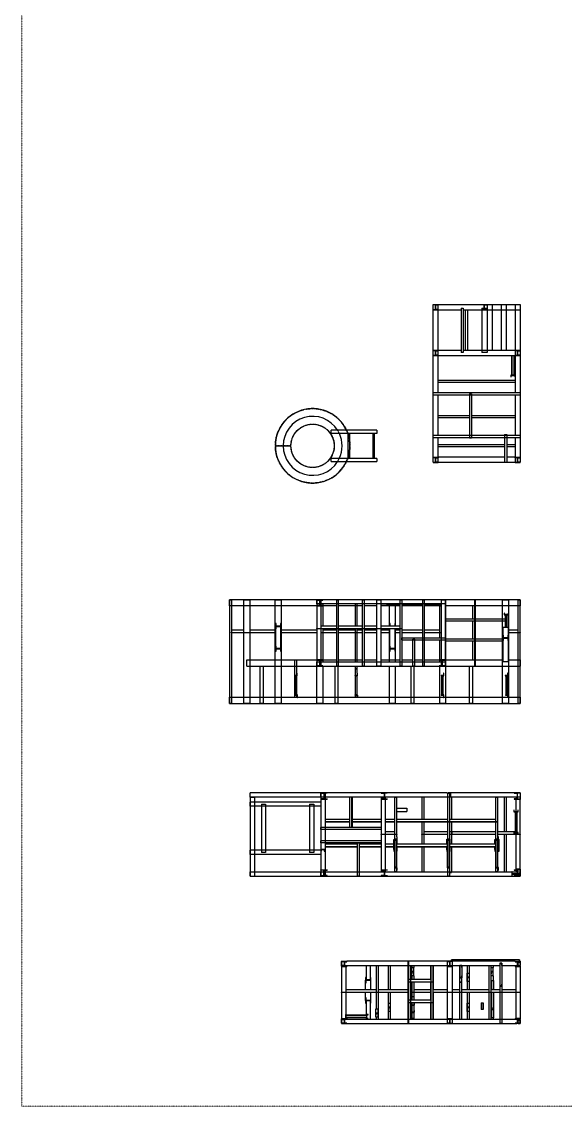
# Model space of a CAD drawing. Header units: inches. Extents: x 19 to 1016051, y 34 to 210034.
# Drawn here: x 131674 to 144233, y 122592 to 147644 of the extents above; entities that cross this region are included whole.
import ezdxf

# ---------------------------------------------------------------- set-up
doc = ezdxf.new("R2010")
doc.units = ezdxf.units.IN
doc.header["$MEASUREMENT"] = 0
doc.linetypes.add('CABLEROUTEALL-EMBED 1_DWG$0$HIDDEN2', pattern=[0.1875, 0.125, -0.0625])
doc.linetypes.add('DIVIDE2', pattern=[0.625, 0.25, -0.125, 0, -0.125, 0, -0.125])
doc.layers.add('CABLEROUTEALL-EMBED 1_DWG$0$DwgTemplate', color=7, linetype='Continuous')
doc.layers.add('Layout', color=6, linetype='Continuous', lineweight=20)
doc.layers.add('SKIDS', color=3, linetype='Continuous', lineweight=30)

msp = doc.modelspace()

# ---------------------------------------------------------------- linework, layer by layer
at = {"layer": 'CABLEROUTEALL-EMBED 1_DWG$0$DwgTemplate', "color": 252, "linetype": 'Continuous'}
for p, q in [((141177, 141101), (141177, 141110)), ((141177, 141110), (141297, 141110)), ((141177, 141110), (142425, 141110)), ((141177, 140990), (141177, 141110)), ((141177, 139071), (141177, 141110)), ((141177, 141110), (141297, 141110)), ((141234, 141101), (141177, 141101)), ((141234, 140998), (141234, 141101)), ((141240, 141101), (141297, 141101)), ((141240, 140998), (141240, 141101)), ((141297, 141110), (141297, 141101)), ((141297, 139071), (141297, 141110)), ((142305, 141101), (142305, 141110)), ((142305, 141110), (142425, 141110)), ((142362, 141101), (142305, 141101)), ((142362, 140998), (142362, 141101)), ((142368, 141101), (142425, 141101)), ((142368, 140998), (142368, 141101)), ((142425, 141110), (142425, 140990)), ((142425, 141110), (142425, 141101)), ((142425, 141110), (143193, 141110)), ((142425, 141110), (142545, 141110)), ((142545, 141110), (142545, 140054)), ((142749, 141110), (142869, 141110)), ((142749, 141110), (142749, 140054)), ((142869, 141110), (142869, 140054)), ((143073, 141110), (143193, 141110)), ((143073, 141110), (143073, 140054)), ((143193, 141110), (143193, 140054)), ((143193, 141110), (143193, 140990)), ((141177, 140998), (141234, 140998)), ((141177, 140998), (141177, 140990)), ((141177, 140990), (141297, 140990)), ((141177, 140990), (141824, 140990)), ((141297, 140998), (141240, 140998)), ((141297, 140990), (141297, 140998)), ((141824, 141028), (141824, 140006)), ((141824, 141028), (141875, 141028)), ((141875, 141028), (141875, 140006)), ((141875, 140990), (142425, 140990)), ((141920, 140990), (141920, 140054)), ((141971, 140990), (141971, 140054)), ((142305, 141028), (142305, 140006)), ((142305, 141028), (142425, 141028)), ((142305, 140998), (142362, 140998)), ((142305, 140998), (142305, 140990)), ((142305, 140990), (142425, 140990)), ((142425, 140998), (142368, 140998)), ((142425, 141028), (142425, 140006)), ((142425, 140990), (142425, 140998)), ((142425, 140990), (143193, 140990)), ((141177, 139934), (141177, 140054)), ((141177, 140054), (141824, 140054)), ((141177, 140045), (141177, 140054)), ((141177, 140054), (141297, 140054)), ((141234, 140045), (141177, 140045)), ((141234, 139942), (141234, 140045)), ((141240, 140045), (141297, 140045)), ((141240, 139942), (141240, 140045)), ((141297, 140054), (141297, 140045)), ((141875, 140054), (143193, 140054)), ((143073, 140054), (143193, 140054)), ((143073, 140054), (143073, 139071)), ((143073, 140054), (143193, 140054)), ((143073, 140045), (143073, 140054)), ((143130, 140045), (143073, 140045)), ((143130, 139942), (143130, 140045)), ((143136, 139942), (143136, 140045)), ((143136, 140045), (143193, 140045)), ((143193, 140054), (143193, 139934)), ((143193, 140054), (143193, 139071)), ((143193, 140054), (143193, 140045)), ((141177, 139942), (141177, 139934)), ((141177, 139942), (141234, 139942)), ((141177, 139934), (143193, 139934)), ((141177, 139934), (141297, 139934)), ((141297, 139942), (141240, 139942)), ((141297, 139934), (141297, 139942)), ((141875, 140006), (141824, 140006)), ((142425, 140006), (142305, 140006)), ((142997, 139478), (142997, 139934)), ((143008, 139478), (143008, 139934)), ((143046, 139934), (143046, 139478)), ((143073, 139942), (143130, 139942)), ((143073, 139942), (143073, 139934)), ((143073, 139934), (143193, 139934)), ((143193, 139942), (143136, 139942)), ((143193, 139934), (143193, 139942)), ((143073, 139359), (141297, 139359)), ((143073, 139308), (141297, 139308)), ((142977, 139478), (142977, 139439)), ((143073, 139478), (142977, 139478)), ((142977, 139439), (142985, 139439)), ((142985, 139439), (142985, 139475)), ((142985, 139475), (143068, 139475)), ((143068, 139475), (143068, 139439)), ((143068, 139439), (143073, 139439)), ((141177, 139020), (141177, 139071)), ((143193, 139071), (141177, 139071)), ((142016, 139045), (142016, 138023)), ((142016, 139045), (142067, 139045)), ((142067, 139045), (142067, 138023)), ((143193, 139071), (143193, 139020)), ((143193, 139020), (141177, 139020)), ((141177, 138083), (141177, 139020)), ((141297, 138083), (141297, 139020)), ((143073, 139020), (143073, 138083)), ((143193, 139020), (143193, 138083)), ((142016, 138543), (141297, 138543)), ((143073, 138543), (142067, 138543)), ((142016, 138493), (141297, 138493)), ((143073, 138493), (142067, 138493)), ((139881, 138207), (138827, 138207)), ((138827, 138134), (138827, 138207)), ((139881, 138134), (138827, 138134)), ((139210, 138134), (139210, 137558)), ((139210, 138134), (139248, 138134)), ((139248, 138134), (139248, 137558)), ((139785, 138134), (139785, 137558)), ((139785, 138134), (139824, 138134)), ((139824, 137558), (139824, 138134)), ((139881, 138207), (139881, 138134)), ((141177, 138032), (141177, 138083)), ((143193, 138083), (141177, 138083)), ((142832, 138108), (142883, 138108)), ((142832, 138108), (142832, 137462)), ((142883, 138108), (142883, 137462)), ((143193, 138083), (143193, 138032)), ((137534, 137847), (137894, 137847)), ((141177, 137582), (141177, 138032)), ((143193, 138032), (141177, 138032)), ((141297, 137582), (141297, 138032)), ((142832, 137871), (141297, 137871)), ((142832, 137821), (141297, 137821)), ((142067, 138023), (142016, 138023)), ((143073, 137871), (142883, 137871)), ((143073, 137821), (142883, 137821)), ((143073, 138032), (143073, 137582)), ((143193, 138032), (143193, 137582)), ((139881, 137558), (138827, 137558)), ((138827, 137485), (138827, 137558)), ((139248, 137558), (139210, 137558)), ((139824, 137558), (139785, 137558)), ((139881, 137558), (139881, 137485)), ((141177, 137582), (141297, 137582)), ((141177, 137573), (141177, 137582)), ((141177, 137471), (141177, 137573)), ((141234, 137573), (141177, 137573)), ((141177, 137471), (141177, 137573)), ((141234, 137471), (141234, 137573)), ((141240, 137573), (141297, 137573)), ((141240, 137471), (141240, 137573)), ((142832, 137582), (141297, 137582)), ((141297, 137582), (141297, 137573)), ((141297, 137471), (141297, 137573)), ((143073, 137582), (142883, 137582)), ((143073, 137573), (143073, 137582)), ((143073, 137582), (143193, 137582)), ((143130, 137573), (143073, 137573)), ((143073, 137573), (143073, 137471)), ((143130, 137471), (143130, 137573)), ((143136, 137573), (143193, 137573)), ((143136, 137471), (143136, 137573)), ((143193, 137582), (143193, 137573)), ((143193, 137573), (143193, 137471)), ((143193, 137573), (143193, 137471)), ((138827, 137485), (139881, 137485)), ((141177, 137471), (141234, 137471)), ((141177, 137471), (141177, 137462)), ((141177, 137462), (141297, 137462)), ((141297, 137471), (141240, 137471)), ((141297, 137462), (141297, 137471)), ((142832, 137462), (141297, 137462)), ((142883, 137462), (142832, 137462)), ((143073, 137462), (142883, 137462)), ((143073, 137471), (143130, 137471)), ((143073, 137471), (143073, 137462)), ((143073, 137462), (143193, 137462)), ((143193, 137471), (143136, 137471)), ((143193, 137462), (143193, 137471)), ((136474, 134294), (136520, 134294)), ((136474, 134294), (136474, 131895)), ((136474, 134150), (136474, 134294)), ((138490, 134294), (136474, 134294)), ((136520, 134294), (136520, 131895)), ((136805, 134294), (136949, 134294)), ((136805, 131895), (136805, 134294)), ((136949, 131895), (136949, 134294)), ((137530, 134294), (137674, 134294)), ((137530, 131895), (137530, 134294)), ((137674, 131895), (137674, 134294)), ((138490, 134198), (138490, 134294)), ((141465, 134294), (138490, 134294)), ((138634, 134294), (138490, 134294)), ((138490, 134294), (138490, 134285)), ((138490, 134294), (138586, 134294)), ((138490, 134294), (138490, 132759)), ((138490, 134285), (138558, 134285)), ((138558, 134285), (138558, 134160)), ((138565, 134160), (138565, 134285)), ((138565, 134285), (138634, 134285)), ((138586, 134294), (138586, 132759)), ((138634, 134285), (138634, 134294)), ((138943, 134294), (138943, 132759)), ((138943, 134294), (138989, 134294)), ((138989, 134294), (138989, 132759)), ((139547, 134294), (139594, 134294)), ((139547, 132759), (139547, 134294)), ((139594, 132759), (139594, 134294)), ((139881, 134294), (139977, 134294)), ((139881, 132759), (139881, 134294)), ((139977, 134294), (139977, 134289)), ((139977, 132759), (139977, 134294)), ((140411, 134294), (140411, 132759)), ((140411, 134294), (140457, 134294)), ((140457, 134294), (140457, 132759)), ((140930, 134294), (140976, 134294)), ((140930, 134294), (140930, 132759)), ((140976, 134294), (140976, 132759)), ((141369, 132759), (141369, 134294)), ((141369, 134294), (141465, 134294)), ((141465, 134294), (141465, 134198)), ((141465, 132759), (141465, 134294)), ((141467, 134294), (141465, 134294)), ((141465, 134285), (141465, 134294)), ((141465, 134285), (141467, 134285)), ((141467, 134294), (141467, 131895)), ((141467, 134294), (141467, 134285)), ((143193, 134294), (141467, 134294)), ((142144, 134294), (142150, 134294)), ((142144, 133795), (142144, 134294)), ((142150, 134294), (142150, 133795)), ((142785, 131895), (142785, 134294)), ((142785, 134294), (142929, 134294)), ((142929, 131895), (142929, 134294)), ((143147, 134294), (143193, 134294)), ((143147, 131895), (143147, 134294)), ((143193, 131895), (143193, 134294)), ((143193, 134294), (143193, 134150)), ((138490, 134150), (136474, 134150)), ((141465, 134198), (138490, 134198)), ((138558, 134160), (138490, 134160)), ((138490, 134160), (138490, 134150)), ((138490, 134150), (138634, 134150)), ((138634, 134160), (138565, 134160)), ((138634, 134150), (138634, 134160)), ((138943, 134150), (138634, 134150)), ((138635, 133683), (138635, 134198)), ((139547, 134150), (138989, 134150)), ((139382, 133683), (139382, 134198)), ((139428, 133683), (139428, 134198)), ((139881, 134150), (139594, 134150)), ((140411, 134150), (139977, 134150)), ((139983, 134198), (140100, 134192)), ((140101, 134198), (140089, 134198)), ((140100, 134192), (140101, 134198)), ((140100, 134192), (140411, 134192)), ((140101, 134198), (140411, 134198)), ((140169, 133683), (140169, 134192)), ((140313, 133683), (140313, 134192)), ((140457, 134198), (140930, 134198)), ((140457, 134192), (140930, 134192)), ((140930, 134150), (140457, 134150)), ((140976, 134198), (141369, 134198)), ((140976, 134192), (141369, 134192)), ((141321, 134150), (140976, 134150)), ((141321, 134160), (141321, 134150)), ((141369, 134160), (141321, 134160)), ((141321, 134150), (141369, 134150)), ((141323, 134192), (141323, 134160)), ((141323, 134150), (141323, 133411)), ((141465, 134150), (141465, 134160)), ((141465, 134160), (141467, 134160)), ((141465, 134150), (141467, 134150)), ((141467, 134160), (141467, 134150)), ((143193, 134150), (141467, 134150)), ((142089, 134150), (142089, 133841)), ((142840, 133841), (141467, 133841)), ((141467, 133795), (141467, 133841)), ((142840, 133795), (141467, 133795)), ((142089, 133795), (142089, 133381)), ((142144, 133795), (142150, 133795)), ((142144, 133335), (142144, 133795)), ((142150, 133795), (142144, 133795)), ((142150, 133795), (142150, 133335)), ((142820, 133984), (142820, 133945)), ((142828, 133984), (142820, 133984)), ((142820, 133945), (142918, 133945)), ((142828, 133949), (142828, 133984)), ((142911, 133949), (142828, 133949)), ((142840, 133945), (142840, 133661)), ((142851, 133945), (142851, 133661)), ((142889, 133661), (142889, 133945)), ((142911, 133984), (142911, 133949)), ((142918, 133984), (142911, 133984)), ((142918, 133945), (142918, 133984)), ((136517, 133527), (136517, 133532)), ((136517, 133532), (136877, 133532)), ((136877, 133527), (136517, 133527)), ((136805, 133587), (136520, 133587)), ((136877, 133532), (137542, 133532)), ((136877, 133527), (136877, 133532)), ((136877, 133532), (136877, 133527)), ((137542, 133527), (136877, 133527)), ((137530, 133587), (136949, 133587)), ((137550, 133740), (137542, 133740)), ((137542, 133740), (137542, 133620)), ((137542, 133680), (137662, 133680)), ((137542, 133162), (137542, 133680)), ((137542, 133620), (137550, 133620)), ((137550, 133683), (137550, 133740)), ((137653, 133683), (137550, 133683)), ((137550, 133677), (137653, 133677)), ((137550, 133620), (137550, 133677)), ((137653, 133740), (137653, 133683)), ((137662, 133740), (137653, 133740)), ((137653, 133677), (137653, 133620)), ((137653, 133620), (137662, 133620)), ((137662, 133620), (137662, 133740)), ((137662, 133162), (137662, 133680)), ((137662, 133532), (138490, 133532)), ((138490, 133527), (137662, 133527)), ((138490, 133587), (137674, 133587)), ((138490, 133628), (138989, 133628)), ((138490, 133623), (138490, 133628)), ((138989, 133623), (138490, 133623)), ((138943, 133683), (138586, 133683)), ((138586, 133532), (138943, 133532)), ((138943, 133527), (138586, 133527)), ((138635, 132855), (138635, 133623)), ((138943, 133587), (138635, 133587)), ((139547, 133683), (138989, 133683)), ((138989, 133628), (138989, 133623)), ((138989, 133623), (138989, 133628)), ((138989, 133628), (139594, 133628)), ((139594, 133623), (138989, 133623)), ((139382, 133587), (138989, 133587)), ((138989, 133532), (139382, 133532)), ((139382, 133527), (138989, 133527)), ((139382, 132855), (139382, 133623)), ((139382, 133532), (139382, 133527)), ((139382, 133532), (139547, 133532)), ((139382, 133527), (139382, 133532)), ((139547, 133527), (139382, 133527)), ((139428, 132855), (139428, 133623)), ((139547, 133587), (139428, 133587)), ((139881, 133683), (139594, 133683)), ((139594, 133628), (139594, 133623)), ((139594, 133623), (139594, 133628)), ((139594, 133628), (139929, 133628)), ((139929, 133623), (139594, 133623)), ((139881, 133587), (139594, 133587)), ((139594, 133532), (139881, 133532)), ((139881, 133527), (139594, 133527)), ((139929, 133628), (139929, 133623)), ((139929, 133623), (139929, 133628)), ((139929, 133628), (140457, 133628)), ((140457, 133623), (139929, 133623)), ((140411, 133683), (139977, 133683)), ((140169, 133587), (139977, 133587)), ((139977, 133532), (140181, 133532)), ((140181, 133527), (139977, 133527)), ((140169, 132855), (140169, 133623)), ((140190, 133740), (140181, 133740)), ((140181, 133740), (140181, 133683)), ((140181, 133162), (140181, 133623)), ((140181, 133623), (140181, 133620)), ((140181, 133620), (140190, 133620)), ((140190, 133683), (140190, 133740)), ((140293, 133683), (140190, 133683)), ((140190, 133620), (140190, 133623)), ((140293, 133740), (140293, 133683)), ((140301, 133740), (140293, 133740)), ((140293, 133623), (140293, 133620)), ((140293, 133620), (140301, 133620)), ((140301, 133683), (140301, 133740)), ((140301, 133162), (140301, 133623)), ((140301, 133620), (140301, 133623)), ((140301, 133532), (140411, 133532)), ((140411, 133527), (140301, 133527)), ((140313, 132855), (140313, 133623)), ((140411, 133587), (140313, 133587)), ((140457, 133628), (140457, 133623)), ((140930, 133587), (140457, 133587)), ((140457, 133532), (140930, 133532)), ((140930, 133527), (140457, 133527)), ((141323, 133587), (140976, 133587)), ((140976, 133532), (141369, 133532)), ((141369, 133527), (140976, 133527)), ((141465, 133532), (141467, 133532)), ((141467, 133527), (141465, 133527)), ((141467, 133532), (141467, 133527)), ((142797, 133471), (142797, 133661)), ((142797, 133661), (142917, 133661)), ((142917, 133471), (142917, 133661)), ((142917, 133532), (143193, 133532)), ((143193, 133527), (142917, 133527)), ((143147, 133587), (142929, 133587)), ((143193, 133532), (143193, 133527)), ((140457, 133365), (140457, 133411)), ((140457, 133411), (141465, 133411)), ((140457, 133365), (141465, 133365)), ((140707, 132759), (140707, 133383)), ((140707, 133383), (140753, 133383)), ((140753, 132759), (140753, 133383)), ((141323, 133365), (141323, 132903)), ((141465, 133411), (141465, 133365)), ((142797, 133381), (141467, 133381)), ((141467, 133335), (141467, 133381)), ((142797, 133335), (141467, 133335)), ((142089, 133335), (142089, 132903)), ((142150, 133335), (142144, 133335)), ((142144, 132759), (142144, 133335)), ((142144, 133335), (142150, 133335)), ((142150, 133335), (142150, 132759)), ((142806, 133471), (142797, 133471)), ((142797, 133471), (142797, 133351)), ((142797, 132855), (142797, 133351)), ((142797, 133351), (142806, 133351)), ((142806, 133414), (142806, 133471)), ((142909, 133414), (142806, 133414)), ((142806, 133351), (142806, 133408)), ((142806, 133408), (142909, 133408)), ((142909, 133471), (142909, 133414)), ((142917, 133471), (142909, 133471)), ((142909, 133408), (142909, 133351)), ((142909, 133351), (142917, 133351)), ((142917, 133351), (142917, 133471)), ((142918, 133466), (142917, 133466)), ((142917, 133427), (142918, 133427)), ((142917, 132855), (142917, 133351)), ((142918, 133427), (142918, 133466)), ((137550, 133222), (137542, 133222)), ((137542, 133222), (137542, 133102)), ((137662, 133162), (137542, 133162)), ((137542, 133102), (137550, 133102)), ((137550, 133165), (137550, 133222)), ((137653, 133165), (137550, 133165)), ((137550, 133159), (137653, 133159)), ((137550, 133102), (137550, 133159)), ((137653, 133222), (137653, 133165)), ((137662, 133222), (137653, 133222)), ((137653, 133159), (137653, 133102)), ((137653, 133102), (137662, 133102)), ((137662, 133102), (137662, 133222)), ((140181, 133222), (140181, 133102)), ((140190, 133222), (140181, 133222)), ((140301, 133162), (140181, 133162)), ((140181, 133102), (140190, 133102)), ((140190, 133165), (140190, 133222)), ((140293, 133165), (140190, 133165)), ((140190, 133159), (140293, 133159)), ((140190, 133102), (140190, 133159)), ((140293, 133222), (140293, 133165)), ((140301, 133222), (140293, 133222)), ((140293, 133159), (140293, 133102)), ((140293, 133102), (140301, 133102)), ((140301, 133102), (140301, 133222)), ((136877, 132903), (138490, 132903)), ((136877, 132759), (136877, 132903)), ((137987, 132544), (137987, 132903)), ((137987, 132903), (138033, 132903)), ((138033, 132544), (138033, 132903)), ((138490, 132903), (138490, 132893)), ((138634, 132903), (138490, 132903)), ((138490, 132893), (138558, 132893)), ((138490, 132759), (138490, 132855)), ((138490, 132855), (141465, 132855)), ((138558, 132893), (138558, 132768)), ((138565, 132893), (138634, 132893)), ((138565, 132768), (138565, 132893)), ((138634, 132893), (138634, 132903)), ((138634, 132903), (138943, 132903)), ((138989, 132903), (139547, 132903)), ((139594, 132903), (139881, 132903)), ((139977, 132903), (140411, 132903)), ((139977, 132849), (139977, 132855)), ((139977, 132855), (139977, 132849)), ((140457, 132903), (140707, 132903)), ((140753, 132903), (140930, 132903)), ((140976, 132903), (141321, 132903)), ((141321, 132903), (141321, 132893)), ((141465, 132903), (141321, 132903)), ((141321, 132893), (141390, 132893)), ((141323, 132893), (141323, 132855)), ((141390, 132893), (141390, 132768)), ((141397, 132768), (141397, 132893)), ((141397, 132893), (141465, 132893)), ((141465, 132893), (141465, 132903)), ((141465, 132903), (142797, 132903)), ((141465, 132855), (141465, 132759)), ((142917, 132855), (142797, 132855)), ((142917, 132903), (143193, 132903)), ((143193, 132903), (143193, 132759)), ((136877, 132759), (138490, 132759)), ((137187, 131895), (137187, 132759)), ((137187, 132759), (137259, 132759)), ((137259, 131895), (137259, 132759)), ((137979, 132544), (137979, 132538)), ((138034, 132544), (137979, 132544)), ((137979, 132538), (138040, 132538)), ((137987, 132096), (137987, 132538)), ((137989, 132538), (138030, 132538)), ((137989, 132538), (137989, 132096)), ((138030, 132096), (138030, 132538)), ((138033, 132096), (138033, 132538)), ((138040, 132598), (138034, 132598)), ((138034, 132598), (138034, 132544)), ((138040, 132538), (138040, 132598)), ((138558, 132768), (138490, 132768)), ((138490, 132768), (138490, 132759)), ((138490, 132759), (138634, 132759)), ((138490, 132759), (141465, 132759)), ((138586, 132759), (138490, 132759)), ((138491, 131895), (138491, 132759)), ((138634, 132768), (138565, 132768)), ((138634, 132759), (138634, 132768)), ((138635, 131895), (138635, 132759)), ((138914, 131895), (138914, 132759)), ((138989, 132759), (138943, 132759)), ((138986, 131895), (138986, 132759)), ((139426, 132544), (139371, 132544)), ((139371, 132544), (139371, 132538)), ((139371, 132538), (139432, 132538)), ((139381, 132538), (139381, 132096)), ((139381, 132538), (139422, 132538)), ((139382, 132694), (139382, 132759)), ((139382, 132694), (139428, 132694)), ((139382, 132544), (139382, 132694)), ((139428, 132694), (139382, 132694)), ((139422, 132096), (139422, 132538)), ((139432, 132598), (139426, 132598)), ((139426, 132598), (139426, 132544)), ((139428, 132694), (139428, 132759)), ((139428, 132598), (139428, 132694)), ((139428, 132096), (139428, 132538)), ((139432, 132538), (139432, 132598)), ((139594, 132759), (139547, 132759)), ((139977, 132759), (139881, 132759)), ((140169, 131895), (140169, 132759)), ((140313, 131895), (140313, 132759)), ((140457, 132759), (140411, 132759)), ((140672, 131895), (140672, 132759)), ((140753, 132759), (140707, 132759)), ((140744, 131895), (140744, 132759)), ((140976, 132759), (140930, 132759)), ((141321, 132768), (141321, 132759)), ((141390, 132768), (141321, 132768)), ((141321, 132759), (141465, 132759)), ((141323, 132759), (141323, 131895)), ((141418, 132544), (141363, 132544)), ((141363, 132544), (141363, 132538)), ((141363, 132538), (141424, 132538)), ((141465, 132759), (141369, 132759)), ((141373, 132526), (141373, 132108)), ((141414, 132526), (141373, 132526)), ((141465, 132768), (141397, 132768)), ((141414, 132108), (141414, 132526)), ((141418, 132598), (141418, 132544)), ((141424, 132598), (141418, 132598)), ((141424, 132538), (141424, 132598)), ((141465, 132759), (141465, 132768)), ((141465, 132759), (143193, 132759)), ((142023, 132759), (142095, 132759)), ((142023, 131895), (142023, 132759)), ((142095, 131895), (142095, 132759)), ((142150, 132759), (142144, 132759)), ((142846, 132544), (142846, 132538)), ((142901, 132544), (142846, 132544)), ((142846, 132538), (142907, 132538)), ((142897, 132526), (142856, 132526)), ((142856, 132526), (142856, 132108)), ((142897, 132108), (142897, 132526)), ((142907, 132598), (142901, 132598)), ((142901, 132598), (142901, 132544)), ((142907, 132538), (142907, 132598)), ((136474, 132039), (138037, 132039)), ((136474, 131895), (136474, 132039)), ((137982, 132096), (137982, 132091)), ((138043, 132096), (137982, 132096)), ((137982, 132091), (138037, 132091)), ((137987, 132036), (137987, 132091)), ((138033, 132036), (137987, 132036)), ((138030, 132096), (137989, 132096)), ((138033, 132036), (138033, 132091)), ((138037, 132091), (138037, 132036)), ((138037, 132036), (138043, 132036)), ((138043, 132036), (138043, 132096)), ((138043, 132039), (139429, 132039)), ((139374, 132096), (139374, 132091)), ((139435, 132096), (139374, 132096)), ((139374, 132091), (139429, 132091)), ((139422, 132096), (139381, 132096)), ((139382, 132036), (139382, 132091)), ((139428, 132036), (139382, 132036)), ((139428, 132036), (139428, 132091)), ((139429, 132091), (139429, 132036)), ((139429, 132036), (139435, 132036)), ((139435, 132036), (139435, 132096)), ((139435, 132039), (141421, 132039)), ((141366, 132096), (141366, 132091)), ((141426, 132096), (141366, 132096)), ((141366, 132091), (141421, 132091)), ((141414, 132108), (141373, 132108)), ((141421, 132091), (141421, 132036)), ((141421, 132036), (141426, 132036)), ((141426, 132036), (141426, 132096)), ((141426, 132039), (142904, 132039)), ((142849, 132096), (142849, 132091)), ((142909, 132096), (142849, 132096)), ((142849, 132091), (142904, 132091)), ((142897, 132108), (142856, 132108)), ((142904, 132091), (142904, 132036)), ((142904, 132036), (142909, 132036)), ((142909, 132036), (142909, 132096)), ((142909, 132039), (143193, 132039)), ((143193, 132039), (143193, 131895)), ((136520, 131895), (136474, 131895)), ((136474, 131895), (143193, 131895)), ((136949, 131895), (136805, 131895)), ((137259, 131895), (137187, 131895)), ((137674, 131895), (137530, 131895)), ((138635, 131895), (138491, 131895)), ((138986, 131895), (138914, 131895)), ((140313, 131895), (140169, 131895)), ((140744, 131895), (140672, 131895)), ((141467, 131895), (141323, 131895)), ((142095, 131895), (142023, 131895)), ((142929, 131895), (142785, 131895)), ((143193, 131895), (143147, 131895)), ((138586, 129831), (136954, 129831)), ((136954, 129735), (136954, 129831)), ((138586, 129831), (138586, 127911)), ((138586, 129831), (138682, 129831)), ((138586, 129831), (138586, 129821)), ((138586, 129831), (138730, 129831)), ((138586, 129735), (138586, 129831)), ((141493, 129831), (138586, 129831)), ((138586, 129821), (138654, 129821)), ((138654, 129821), (138654, 129697)), ((138730, 129821), (138661, 129821)), ((138661, 129821), (138661, 129697)), ((138682, 129831), (138682, 127911)), ((138730, 129831), (138730, 129821)), ((139977, 129831), (140121, 129831)), ((139977, 129831), (139977, 129821)), ((139977, 129821), (140046, 129821)), ((140046, 129821), (140046, 129697)), ((140121, 129821), (140053, 129821)), ((140053, 129821), (140053, 129697)), ((140121, 129831), (140121, 129821)), ((141493, 129831), (141529, 129831)), ((141529, 129825), (141493, 129825)), ((141515, 129825), (141515, 128759)), ((141585, 129831), (141529, 129831)), ((141529, 129831), (141529, 129825)), ((141529, 129825), (141581, 129825)), ((141561, 129825), (141561, 128813)), ((141581, 129825), (141581, 129759)), ((141585, 129759), (141585, 129831)), ((143193, 129831), (141585, 129831)), ((143049, 129831), (143193, 129831)), ((143049, 129831), (143049, 129821)), ((143049, 129821), (143118, 129821)), ((143118, 129821), (143118, 129697)), ((143193, 129821), (143124, 129821)), ((143124, 129821), (143124, 129697)), ((143193, 129831), (143193, 129821)), ((143193, 129831), (143193, 129735)), ((136954, 129735), (136954, 127911)), ((136954, 129735), (137050, 129735)), ((138586, 129735), (136954, 129735)), ((136954, 129524), (136954, 129620)), ((138586, 129620), (136954, 129620)), ((138586, 129524), (136954, 129524)), ((137050, 129735), (137050, 127911)), ((137213, 129572), (137309, 129572)), ((137213, 129572), (137213, 128458)), ((137309, 129572), (137309, 128458)), ((138326, 129572), (138326, 128458)), ((138326, 129572), (138422, 129572)), ((138422, 129572), (138422, 128458)), ((143193, 129735), (138586, 129735)), ((138586, 129697), (138586, 129687)), ((138654, 129697), (138586, 129697)), ((138586, 129687), (138730, 129687)), ((138661, 129697), (138730, 129697)), ((138730, 129697), (138730, 129687)), ((139245, 129735), (139245, 129032)), ((139300, 129032), (139300, 129735)), ((139306, 129735), (139306, 129032)), ((139977, 129735), (139977, 128007)), ((139977, 129735), (140073, 129735)), ((139977, 129697), (139977, 129687)), ((140046, 129697), (139977, 129697)), ((139977, 129687), (140121, 129687)), ((140053, 129697), (140121, 129697)), ((140073, 129735), (140073, 128007)), ((140121, 129697), (140121, 129687)), ((140296, 128759), (140296, 129735)), ((140296, 129735), (140342, 129735)), ((140342, 128813), (140342, 129735)), ((140918, 129735), (140918, 129219)), ((140964, 129735), (140964, 129219)), ((141578, 129759), (141581, 129759)), ((141581, 129759), (141585, 129759)), ((141585, 129759), (141585, 129765)), ((141609, 129219), (141609, 129735)), ((142629, 129735), (142675, 129735)), ((142629, 128759), (142629, 129735)), ((142675, 128759), (142675, 129735)), ((142819, 129735), (142819, 128932)), ((142865, 129735), (142865, 128932)), ((143118, 129697), (143049, 129697)), ((143049, 129697), (143049, 129687)), ((143049, 129687), (143193, 129687)), ((143097, 129735), (143097, 129697)), ((143097, 129687), (143097, 129675)), ((143193, 129675), (143097, 129675)), ((143097, 129397), (143097, 129675)), ((143124, 129697), (143193, 129697)), ((143193, 129735), (143193, 129697)), ((143193, 129697), (143193, 129687)), ((143193, 129687), (143193, 129675)), ((143193, 128067), (143193, 129675)), ((140290, 129475), (140290, 129398)), ((140296, 129475), (140290, 129475)), ((140290, 129398), (140296, 129398)), ((140295, 129406), (140295, 129467)), ((140295, 129467), (140296, 129467)), ((140296, 129406), (140295, 129406)), ((140342, 129475), (140574, 129475)), ((140342, 129398), (140574, 129398)), ((140574, 129475), (140574, 129398)), ((143052, 129433), (143045, 129433)), ((143045, 129433), (143045, 129394)), ((143045, 129394), (143143, 129394)), ((143052, 129397), (143052, 129433)), ((143136, 129397), (143052, 129397)), ((143074, 129394), (143074, 128914)), ((143113, 128914), (143113, 129394)), ((143123, 128914), (143123, 129394)), ((143143, 129433), (143136, 129433)), ((143136, 129433), (143136, 129397)), ((143143, 129394), (143143, 129433)), ((138586, 128986), (138586, 129032)), ((139977, 129032), (138586, 129032)), ((139245, 129219), (138682, 129219)), ((138682, 129165), (139245, 129165)), ((139245, 129159), (138682, 129159)), ((139977, 129219), (139306, 129219)), ((139306, 129165), (139977, 129165)), ((139977, 129159), (139306, 129159)), ((139977, 129032), (139977, 128986)), ((140296, 129219), (140073, 129219)), ((140073, 129165), (140296, 129165)), ((140296, 129159), (140073, 129159)), ((141515, 129219), (140342, 129219)), ((140342, 129165), (141561, 129165)), ((140342, 129159), (140342, 129165)), ((141561, 129159), (140342, 129159)), ((140918, 129159), (140918, 128644)), ((140964, 129159), (140964, 128644)), ((142629, 129219), (141561, 129219)), ((141561, 129159), (141561, 129165)), ((141561, 129165), (142675, 129165)), ((141561, 129165), (141561, 129159)), ((142675, 129159), (141561, 129159)), ((141609, 128877), (141609, 129159)), ((142675, 129165), (142675, 129159)), ((139977, 128986), (138586, 128986)), ((139977, 128871), (139977, 128877)), ((139977, 128877), (140342, 128877)), ((140342, 128871), (139977, 128871)), ((140296, 128932), (140073, 128932)), ((140341, 128813), (140341, 128759)), ((140347, 128813), (140341, 128813)), ((140342, 128877), (140342, 128871)), ((140347, 128753), (140347, 128813)), ((140918, 128871), (140918, 128877)), ((140918, 128877), (141515, 128877)), ((141515, 128871), (140918, 128871)), ((141515, 128932), (140964, 128932)), ((141494, 128644), (141494, 128766)), ((141494, 128766), (141515, 128766)), ((141563, 128813), (141557, 128813)), ((141557, 128813), (141557, 128759)), ((141609, 128932), (141561, 128932)), ((141561, 128877), (141609, 128877)), ((141609, 128871), (141561, 128871)), ((141563, 128753), (141563, 128813)), ((141563, 128766), (141571, 128766)), ((141571, 128644), (141571, 128766)), ((141609, 128877), (141609, 128932)), ((142629, 128932), (141609, 128932)), ((141609, 128932), (141609, 128877)), ((141609, 128871), (141609, 128877)), ((141609, 128877), (142629, 128877)), ((141609, 128877), (141609, 128871)), ((142629, 128871), (141609, 128871)), ((141609, 128644), (141609, 128871)), ((143074, 128932), (142675, 128932)), ((142675, 128871), (142675, 128877)), ((142675, 128877), (143045, 128877)), ((143193, 128871), (142675, 128871)), ((142680, 128813), (142680, 128759)), ((142686, 128813), (142680, 128813)), ((142686, 128753), (142686, 128813)), ((142819, 128871), (142819, 128007)), ((142865, 128871), (142865, 128007)), ((143143, 128914), (143045, 128914)), ((143045, 128914), (143045, 128876)), ((143045, 128876), (143052, 128876)), ((143052, 128876), (143052, 128911)), ((143052, 128911), (143136, 128911)), ((143052, 128877), (143136, 128877)), ((143097, 128067), (143097, 128911)), ((143136, 128911), (143136, 128876)), ((143136, 128876), (143143, 128876)), ((143143, 128876), (143143, 128914)), ((143143, 128877), (143193, 128877)), ((143193, 128877), (143193, 128871)), ((138586, 128679), (138586, 128725)), ((139977, 128725), (138586, 128725)), ((139977, 128679), (138586, 128679)), ((138595, 128527), (138595, 128486)), ((138672, 128527), (138595, 128527)), ((138603, 128523), (138664, 128523)), ((138603, 128486), (138603, 128523)), ((138664, 128523), (138664, 128486)), ((138672, 128486), (138672, 128527)), ((139430, 128644), (138682, 128644)), ((138682, 128589), (139430, 128589)), ((139430, 128583), (138682, 128583)), ((139430, 127911), (139430, 128679)), ((139430, 128679), (139476, 128679)), ((139476, 127911), (139476, 128679)), ((139977, 128644), (139476, 128644)), ((139476, 128589), (139977, 128589)), ((139977, 128583), (139476, 128583)), ((139977, 128725), (139977, 128679)), ((140275, 128644), (140073, 128644)), ((140073, 128589), (140275, 128589)), ((140275, 128583), (140073, 128583)), ((140275, 128527), (140275, 128756)), ((140275, 128756), (140286, 128756)), ((140293, 128527), (140275, 128527)), ((140275, 128527), (140275, 128486)), ((140283, 128523), (140293, 128523)), ((140283, 128486), (140283, 128523)), ((140286, 128759), (140286, 128753)), ((140341, 128759), (140286, 128759)), ((140286, 128753), (140347, 128753)), ((140293, 128741), (140334, 128741)), ((140293, 128118), (140293, 128741)), ((140296, 128741), (140296, 128753)), ((140334, 128118), (140334, 128741)), ((140352, 128527), (140334, 128527)), ((140334, 128523), (140344, 128523)), ((140342, 128106), (140342, 128753)), ((141512, 128644), (140342, 128644)), ((140342, 128589), (141512, 128589)), ((140342, 128583), (140342, 128589)), ((141512, 128583), (140342, 128583)), ((140344, 128523), (140344, 128486)), ((140347, 128756), (140352, 128756)), ((140352, 128644), (140352, 128756)), ((140352, 128527), (140352, 128583)), ((140352, 128486), (140352, 128527)), ((140918, 128583), (140918, 128007)), ((140964, 128583), (140964, 128007)), ((141494, 128518), (141494, 128583)), ((141494, 128518), (141494, 128476)), ((141512, 128518), (141494, 128518)), ((141502, 128759), (141502, 128753)), ((141557, 128759), (141502, 128759)), ((141502, 128753), (141563, 128753)), ((141512, 128741), (141553, 128741)), ((141512, 128118), (141512, 128741)), ((141515, 128753), (141515, 128741)), ((141553, 128118), (141553, 128741)), ((141553, 128589), (141561, 128589)), ((141561, 128583), (141553, 128583)), ((141571, 128518), (141553, 128518)), ((141561, 128753), (141561, 128106)), ((142629, 128644), (141561, 128644)), ((141561, 128583), (141561, 128589)), ((141561, 128589), (142635, 128589)), ((141561, 128589), (141561, 128583)), ((142635, 128583), (141561, 128583)), ((141571, 128518), (141571, 128583)), ((141571, 128476), (141571, 128518)), ((141609, 128007), (141609, 128583)), ((142607, 128756), (142625, 128756)), ((142607, 128644), (142607, 128756)), ((142607, 128526), (142607, 128583)), ((142607, 128526), (142607, 128487)), ((142614, 128526), (142607, 128526)), ((142614, 128490), (142614, 128526)), ((142625, 128759), (142625, 128753)), ((142680, 128759), (142625, 128759)), ((142625, 128753), (142686, 128753)), ((142629, 128106), (142629, 128753)), ((142635, 128741), (142676, 128741)), ((142635, 128106), (142635, 128741)), ((142675, 128741), (142675, 128753)), ((142676, 128106), (142676, 128741)), ((142686, 128756), (142704, 128756)), ((142697, 128526), (142697, 128490)), ((142704, 128526), (142697, 128526)), ((142704, 128526), (142704, 128756)), ((142704, 128487), (142704, 128526)), ((136954, 128410), (136954, 128506)), ((138586, 128506), (136954, 128506)), ((138586, 128410), (136954, 128410)), ((137309, 128458), (137213, 128458)), ((138422, 128458), (138326, 128458)), ((138595, 128486), (138603, 128486)), ((138664, 128486), (138672, 128486)), ((140275, 128486), (140283, 128486)), ((140293, 128487), (140283, 128487)), ((140344, 128487), (140342, 128487)), ((140344, 128486), (140352, 128486)), ((141494, 128476), (141502, 128476)), ((141502, 128476), (141502, 128513)), ((141502, 128513), (141512, 128513)), ((141512, 128497), (141502, 128497)), ((141553, 128513), (141563, 128513)), ((141563, 128497), (141561, 128497)), ((141563, 128513), (141563, 128476)), ((141563, 128476), (141571, 128476)), ((142607, 128487), (142629, 128487)), ((142629, 128490), (142614, 128490)), ((142697, 128490), (142676, 128490)), ((142676, 128487), (142704, 128487)), ((138586, 128046), (138586, 128055)), ((138586, 128055), (138730, 128055)), ((138654, 128046), (138586, 128046)), ((138654, 127921), (138654, 128046)), ((138661, 128046), (138730, 128046)), ((138661, 127921), (138661, 128046)), ((138730, 128055), (138730, 128046)), ((139977, 128055), (140121, 128055)), ((139977, 128055), (139977, 128046)), ((139977, 128046), (140046, 128046)), ((140046, 128046), (140046, 127921)), ((140121, 128046), (140053, 128046)), ((140053, 128046), (140053, 127921)), ((140121, 128055), (140121, 128046)), ((140344, 128106), (140283, 128106)), ((140283, 128106), (140283, 128100)), ((140283, 128100), (140338, 128100)), ((140334, 128118), (140293, 128118)), ((140296, 128106), (140296, 128118)), ((140296, 128007), (140296, 128100)), ((140338, 128100), (140338, 128046)), ((140338, 128046), (140344, 128046)), ((140342, 128007), (140342, 128046)), ((140344, 128046), (140344, 128106)), ((141505, 128106), (141505, 128100)), ((141566, 128106), (141505, 128106)), ((141505, 128100), (141560, 128100)), ((141553, 128118), (141512, 128118)), ((141515, 128118), (141515, 128106)), ((141515, 128100), (141515, 127911)), ((141560, 128100), (141560, 128046)), ((141560, 128046), (141566, 128046)), ((141561, 128046), (141561, 127911)), ((141566, 128046), (141566, 128106)), ((142686, 128106), (142625, 128106)), ((142625, 128106), (142625, 128100)), ((142625, 128100), (142680, 128100)), ((142629, 128007), (142629, 128100)), ((142676, 128106), (142635, 128106)), ((142675, 128007), (142675, 128100)), ((142680, 128100), (142680, 128046)), ((142680, 128046), (142686, 128046)), ((142686, 128046), (142686, 128106)), ((143049, 128055), (143049, 128046)), ((143049, 128055), (143193, 128055)), ((143049, 128046), (143118, 128046)), ((143097, 128067), (143097, 128055)), ((143193, 128067), (143097, 128067)), ((143097, 128046), (143097, 128007)), ((143118, 128046), (143118, 127921)), ((143124, 128046), (143124, 127921)), ((143193, 128046), (143124, 128046)), ((143193, 128067), (143193, 128055)), ((143193, 128055), (143193, 128046)), ((143193, 128046), (143193, 128007)), ((136954, 128007), (138586, 128007)), ((136954, 127911), (136954, 128007)), ((136954, 127911), (137050, 127911)), ((136954, 127911), (138586, 127911)), ((138586, 128007), (143193, 128007)), ((138586, 127911), (138586, 128007)), ((138586, 127921), (138654, 127921)), ((138586, 127921), (138586, 127911)), ((138682, 127911), (138586, 127911)), ((138586, 127911), (143193, 127911)), ((138586, 127911), (138730, 127911)), ((138730, 127921), (138661, 127921)), ((138730, 127911), (138730, 127921)), ((139476, 127911), (139430, 127911)), ((140073, 128007), (139977, 128007)), ((139977, 127921), (139977, 127911)), ((140046, 127921), (139977, 127921)), ((139977, 127911), (140121, 127911)), ((140053, 127921), (140121, 127921)), ((140121, 127921), (140121, 127911)), ((140342, 128007), (140296, 128007)), ((141561, 127911), (141515, 127911)), ((141585, 127983), (141585, 127977)), ((141585, 127911), (141585, 127917)), ((142675, 128007), (142629, 128007)), ((143009, 128007), (143001, 128007)), ((143001, 128007), (143001, 127911)), ((143001, 127911), (143009, 127911)), ((143009, 127962), (143009, 128007)), ((143185, 127962), (143009, 127962)), ((143009, 127911), (143009, 127957)), ((143009, 127957), (143185, 127957)), ((143118, 127921), (143049, 127921)), ((143049, 127921), (143049, 127911)), ((143049, 127911), (143193, 127911)), ((143124, 127921), (143193, 127921)), ((143185, 128007), (143185, 127962)), ((143193, 128007), (143185, 128007)), ((143185, 127957), (143185, 127911)), ((143185, 127911), (143193, 127911)), ((143193, 127911), (143193, 128007)), ((143193, 128007), (143193, 127911)), ((143193, 127921), (143193, 127911)), ((139066, 125943), (139066, 125935)), ((139066, 125943), (139186, 125943)), ((139066, 125847), (139066, 125935)), ((139066, 125935), (139122, 125935)), ((139066, 125832), (139066, 125847)), ((139066, 125847), (139122, 125847)), ((139122, 125847), (139066, 125847)), ((139066, 125832), (139066, 125823)), ((139122, 125832), (139066, 125832)), ((139066, 125823), (139186, 125823)), ((139066, 125823), (139066, 124624)), ((139066, 125823), (139162, 125823)), ((139122, 125935), (139122, 125832)), ((139129, 125935), (139129, 125832)), ((139186, 125935), (139129, 125935)), ((139129, 125928), (139186, 125928)), ((139129, 125928), (139129, 125847)), ((139129, 125847), (141795, 125847)), ((139129, 125832), (139186, 125832)), ((139162, 125832), (139162, 125847)), ((139162, 125823), (139162, 124624)), ((143073, 125943), (139186, 125943)), ((139186, 125928), (139186, 125943)), ((139186, 125943), (139186, 125935)), ((139186, 125832), (139186, 125823)), ((139632, 125847), (139632, 125510)), ((139728, 125847), (139728, 125510)), ((139862, 125847), (139908, 125847)), ((139862, 125847), (139862, 124840)), ((139908, 125847), (139908, 124600)), ((140141, 125847), (140141, 125284)), ((140187, 125847), (140187, 125284)), ((140601, 125943), (140607, 125943)), ((140601, 124507), (140601, 125943)), ((140607, 125943), (140607, 124507)), ((140662, 125469), (140662, 125847)), ((140688, 125847), (140688, 125799)), ((140688, 125799), (140737, 125799)), ((140688, 125607), (140688, 125799)), ((140734, 125847), (140734, 125799)), ((140737, 125607), (140737, 125799)), ((141129, 125524), (141129, 125847)), ((141131, 124600), (141131, 125847)), ((141131, 125847), (141177, 125847)), ((141177, 124600), (141177, 125847)), ((141190, 125284), (141190, 125847)), ((141501, 125943), (141621, 125943)), ((141501, 125943), (141501, 125935)), ((141501, 125943), (141501, 124504)), ((141501, 125943), (141621, 125943)), ((141501, 125935), (141558, 125935)), ((141501, 125832), (141501, 125823)), ((141558, 125832), (141501, 125832)), ((141501, 125823), (141621, 125823)), ((141558, 125935), (141558, 125832)), ((141564, 125935), (141564, 125832)), ((141621, 125935), (141564, 125935)), ((141564, 125832), (141621, 125832)), ((141600, 125974), (141605, 125975)), ((143172, 125974), (141600, 125974)), ((141601, 125943), (141600, 125974)), ((143176, 125975), (141605, 125975)), ((141621, 125943), (141621, 125935)), ((141621, 125943), (141621, 124504)), ((141621, 125832), (141621, 125823)), ((141792, 125847), (141792, 124600)), ((141792, 125847), (141795, 125847)), ((141795, 125847), (141795, 125841)), ((141844, 125847), (141795, 125847)), ((141795, 125847), (141795, 125559)), ((141795, 125847), (141844, 125847)), ((141795, 125841), (141838, 125841)), ((141838, 125841), (141838, 125799)), ((141838, 125799), (141844, 125799)), ((141844, 125847), (142718, 125847)), ((141844, 125799), (141844, 125847)), ((141844, 125847), (141844, 125559)), ((141964, 125847), (141964, 125284)), ((142011, 125847), (142011, 125668)), ((142475, 125847), (142521, 125847)), ((142475, 124600), (142475, 125847)), ((142521, 124600), (142521, 125847)), ((142521, 125799), (142569, 125799)), ((142567, 125847), (142567, 125799)), ((142569, 125607), (142569, 125799)), ((142718, 125895), (142766, 125895)), ((142718, 125895), (142718, 125367)), ((142718, 125895), (142718, 125889)), ((142766, 125895), (142718, 125895)), ((142718, 125889), (142760, 125889)), ((142760, 125889), (142760, 125846)), ((142760, 125846), (142766, 125846)), ((142766, 125895), (142766, 125367)), ((142766, 125846), (142766, 125895)), ((142766, 125847), (143130, 125847)), ((143073, 125943), (143073, 125928)), ((143073, 125943), (143193, 125943)), ((143073, 125943), (143073, 125935)), ((143073, 125935), (143130, 125935)), ((143073, 125928), (143130, 125928)), ((143073, 125832), (143073, 125823)), ((143130, 125832), (143073, 125832)), ((143073, 125823), (143193, 125823)), ((143097, 125832), (143097, 125847)), ((143097, 124624), (143097, 125823)), ((143193, 125823), (143097, 125823)), ((143130, 125935), (143130, 125832)), ((143130, 125847), (143130, 125928)), ((143136, 125935), (143136, 125832)), ((143193, 125935), (143136, 125935)), ((143173, 125920), (143136, 125919)), ((143173, 125920), (143136, 125920)), ((143136, 125913), (143177, 125914)), ((143136, 125847), (143193, 125847)), ((143193, 125847), (143136, 125847)), ((143136, 125832), (143193, 125832)), ((143176, 125975), (143172, 125974)), ((143172, 125974), (143173, 125943)), ((143173, 125935), (143173, 125920)), ((143177, 125943), (143176, 125975)), ((143177, 125914), (143177, 125935)), ((143193, 125943), (143193, 125935)), ((143193, 125935), (143193, 125847)), ((143193, 125832), (143193, 125847)), ((143193, 125832), (143193, 125823)), ((143193, 125823), (143193, 124624)), ((139620, 125567), (139620, 125447)), ((139629, 125567), (139620, 125567)), ((139629, 125510), (139629, 125567)), ((139731, 125510), (139629, 125510)), ((139740, 125567), (139731, 125567)), ((139731, 125567), (139731, 125510)), ((139740, 125447), (139740, 125567)), ((141131, 125524), (140607, 125524)), ((140737, 125703), (140688, 125703)), ((140688, 125703), (140688, 125655)), ((140688, 125655), (140694, 125655)), ((140688, 125607), (140688, 125524)), ((140737, 125607), (140688, 125607)), ((140694, 125655), (140694, 125697)), ((140694, 125697), (140737, 125697)), ((140734, 125607), (140734, 125524)), ((140737, 125697), (140737, 125703)), ((141795, 125675), (141792, 125675)), ((141792, 125675), (141792, 125626)), ((141792, 125626), (141795, 125626)), ((141838, 125566), (141795, 125566)), ((141795, 125566), (141795, 125559)), ((141844, 125559), (141795, 125559)), ((141795, 125559), (141844, 125559)), ((141844, 125608), (141838, 125608)), ((141838, 125608), (141838, 125566)), ((141838, 125559), (141838, 124600)), ((141844, 125559), (141844, 125608)), ((141969, 125668), (142018, 125668)), ((141969, 125476), (141969, 125668)), ((142018, 125572), (141969, 125572)), ((141969, 125572), (141969, 125524)), ((141969, 125524), (141975, 125524)), ((141975, 125524), (141975, 125566)), ((141975, 125566), (142018, 125566)), ((142018, 125476), (142018, 125668)), ((142018, 125566), (142018, 125572)), ((142569, 125703), (142521, 125703)), ((142521, 125655), (142526, 125655)), ((142569, 125607), (142521, 125607)), ((142526, 125655), (142526, 125697)), ((142526, 125697), (142569, 125697)), ((142567, 125607), (142567, 125497)), ((142569, 125697), (142569, 125703)), ((139862, 125284), (139162, 125284)), ((139620, 125284), (139620, 125507)), ((139620, 125507), (139740, 125507)), ((139620, 125447), (139629, 125447)), ((139629, 125504), (139731, 125504)), ((139629, 125447), (139629, 125504)), ((139731, 125504), (139731, 125447)), ((139731, 125447), (139740, 125447)), ((139740, 125284), (139740, 125507)), ((140601, 125284), (139908, 125284)), ((140601, 125469), (141177, 125469)), ((140601, 125463), (140601, 125469)), ((141177, 125463), (140601, 125463)), ((140662, 124989), (140662, 125463)), ((140688, 125284), (140662, 125284)), ((140688, 125463), (140688, 125044)), ((140734, 125463), (140734, 125126)), ((141129, 125284), (140734, 125284)), ((141129, 125044), (141129, 125463)), ((141177, 125469), (141177, 125463)), ((141501, 125284), (141177, 125284)), ((141792, 125284), (141621, 125284)), ((141792, 125463), (141792, 125457)), ((141840, 125463), (141792, 125463)), ((141792, 125457), (141834, 125457)), ((141834, 125457), (141834, 125415)), ((141834, 125415), (141840, 125415)), ((142475, 125284), (141838, 125284)), ((141840, 125415), (141840, 125463)), ((142018, 125476), (141969, 125476)), ((142011, 125476), (142011, 125284)), ((142724, 125284), (142521, 125284)), ((142526, 125497), (142526, 125284)), ((142526, 125497), (142574, 125497)), ((142568, 125307), (142568, 125284)), ((142574, 125307), (142568, 125307)), ((142574, 125497), (142574, 125284)), ((142574, 125284), (142574, 125307)), ((142760, 125374), (142718, 125374)), ((142718, 125374), (142718, 125367)), ((142718, 125367), (142766, 125367)), ((142766, 125367), (142718, 125367)), ((142724, 125367), (142724, 124504)), ((142760, 125416), (142760, 125374)), ((142766, 125416), (142760, 125416)), ((142766, 125367), (142766, 125416)), ((142766, 125367), (142766, 124504)), ((143097, 125284), (142766, 125284)), ((139066, 125229), (139862, 125229)), ((139066, 125223), (139066, 125229)), ((139862, 125223), (139066, 125223)), ((139620, 125036), (139620, 125223)), ((139620, 125096), (139620, 124976)), ((139629, 125096), (139620, 125096)), ((139740, 125036), (139620, 125036)), ((139629, 125039), (139629, 125096)), ((139731, 125039), (139629, 125039)), ((139629, 124976), (139629, 125033)), ((139629, 125033), (139731, 125033)), ((139632, 125033), (139632, 124695)), ((139728, 125033), (139728, 124600)), ((139740, 125096), (139731, 125096)), ((139731, 125096), (139731, 125039)), ((139731, 125033), (139731, 124976)), ((139740, 125036), (139740, 125223)), ((139740, 124976), (139740, 125096)), ((139862, 125223), (139862, 125229)), ((139862, 125229), (140601, 125229)), ((139862, 125229), (139862, 125223)), ((140601, 125223), (139862, 125223)), ((140141, 125223), (140141, 124600)), ((140187, 125223), (140187, 124977)), ((140601, 125229), (140601, 125223)), ((141131, 125044), (140607, 125044)), ((140662, 125229), (140688, 125229)), ((140688, 125223), (140662, 125223)), ((140688, 125223), (140688, 125229)), ((140688, 125229), (141131, 125229)), ((140688, 125229), (140688, 125223)), ((141131, 125223), (140688, 125223)), ((140692, 125044), (140692, 125126)), ((140692, 125126), (140741, 125126)), ((140741, 125044), (140741, 125126)), ((141177, 125229), (141561, 125229)), ((141177, 125223), (141177, 125229)), ((141561, 125223), (141177, 125223)), ((141190, 124600), (141190, 125223)), ((141561, 125229), (141561, 125223)), ((141561, 125229), (141792, 125229)), ((141561, 125223), (141561, 125229)), ((141792, 125223), (141561, 125223)), ((141792, 125229), (141792, 125223)), ((141792, 125229), (142521, 125229)), ((141792, 125223), (141792, 125229)), ((142521, 125223), (141792, 125223)), ((141964, 125223), (141964, 124600)), ((142011, 125223), (142011, 124977)), ((142521, 125229), (142763, 125229)), ((142521, 125223), (142521, 125229)), ((142521, 125229), (142521, 125223)), ((142763, 125223), (142521, 125223)), ((142526, 125223), (142526, 124633)), ((142574, 125223), (142574, 124633)), ((142763, 125229), (142763, 125223)), ((142763, 125229), (143193, 125229)), ((142763, 125223), (142763, 125229)), ((143193, 125223), (142763, 125223)), ((143193, 125229), (143193, 125223)), ((139620, 124976), (139629, 124976)), ((139731, 124976), (139740, 124976)), ((139857, 124648), (139857, 124840)), ((139857, 124840), (139906, 124840)), ((139906, 124648), (139906, 124840)), ((140145, 124977), (140194, 124977)), ((140145, 124785), (140145, 124977)), ((140145, 124881), (140145, 124832)), ((140194, 124881), (140145, 124881)), ((140145, 124832), (140151, 124832)), ((140194, 124785), (140145, 124785)), ((140151, 124875), (140194, 124875)), ((140151, 124832), (140151, 124875)), ((140187, 124785), (140187, 124600)), ((140194, 124785), (140194, 124977)), ((140194, 124875), (140194, 124881)), ((140601, 124983), (140601, 124989)), ((140601, 124989), (141177, 124989)), ((141177, 124983), (140601, 124983)), ((140662, 124600), (140662, 124983)), ((140688, 124983), (140688, 124600)), ((140692, 124617), (140692, 124983)), ((140695, 124931), (140695, 124925)), ((140738, 124931), (140695, 124931)), ((140695, 124925), (140744, 124925)), ((140738, 124766), (140695, 124766)), ((140695, 124766), (140695, 124760)), ((140695, 124760), (140744, 124760)), ((140744, 124973), (140738, 124973)), ((140738, 124973), (140738, 124931)), ((140744, 124808), (140738, 124808)), ((140738, 124808), (140738, 124766)), ((140741, 124617), (140741, 124983)), ((140744, 124925), (140744, 124973)), ((140744, 124760), (140744, 124808)), ((141129, 124600), (141129, 124983)), ((141177, 124989), (141177, 124983)), ((141969, 124977), (142018, 124977)), ((141969, 124785), (141969, 124977)), ((142018, 124881), (141969, 124881)), ((141969, 124881), (141969, 124832)), ((141969, 124832), (141975, 124832)), ((142018, 124785), (141969, 124785)), ((141975, 124832), (141975, 124875)), ((141975, 124875), (142018, 124875)), ((142011, 124785), (142011, 124600)), ((142018, 124785), (142018, 124977)), ((142018, 124875), (142018, 124881)), ((142290, 124983), (142333, 124983)), ((142290, 124983), (142290, 124831)), ((142333, 124831), (142290, 124831)), ((142333, 124831), (142333, 124983)), ((142333, 124983), (142339, 124983)), ((142339, 124831), (142333, 124831)), ((142339, 124983), (142339, 124831)), ((142568, 124837), (142526, 124837)), ((142526, 124837), (142526, 124830)), ((142526, 124830), (142574, 124830)), ((142568, 124879), (142568, 124837)), ((142574, 124879), (142568, 124879)), ((142574, 124830), (142574, 124879)), ((139066, 124624), (139186, 124624)), ((139066, 124624), (139066, 124615)), ((139066, 124624), (139162, 124624)), ((139066, 124600), (139066, 124615)), ((139066, 124615), (139122, 124615)), ((139122, 124600), (139066, 124600)), ((139066, 124600), (139122, 124600)), ((139066, 124512), (139066, 124600)), ((139066, 124512), (139066, 124504)), ((139122, 124512), (139066, 124512)), ((139122, 124615), (139122, 124512)), ((139186, 124615), (139129, 124615)), ((139129, 124615), (139129, 124512)), ((139129, 124600), (139129, 124512)), ((143130, 124600), (139129, 124600)), ((139186, 124512), (139129, 124512)), ((139129, 124512), (139186, 124512)), ((139163, 124715), (139162, 124715)), ((139162, 124600), (139162, 124615)), ((139163, 124624), (139163, 124715)), ((139643, 124695), (139163, 124695)), ((139643, 124684), (139163, 124684)), ((139163, 124646), (139643, 124646)), ((139186, 124624), (139186, 124615)), ((139186, 124504), (139186, 124512)), ((139186, 124512), (139186, 124504)), ((139632, 124646), (139632, 124600)), ((139682, 124715), (139643, 124715)), ((139643, 124715), (139643, 124617)), ((139643, 124617), (139682, 124617)), ((139646, 124707), (139682, 124707)), ((139646, 124624), (139646, 124707)), ((139682, 124624), (139646, 124624)), ((139682, 124707), (139682, 124715)), ((139682, 124617), (139682, 124624)), ((139906, 124744), (139857, 124744)), ((139857, 124744), (139857, 124695)), ((139857, 124695), (139863, 124695)), ((139906, 124648), (139857, 124648)), ((139862, 124648), (139862, 124600)), ((139908, 124600), (139862, 124600)), ((139863, 124695), (139863, 124737)), ((139863, 124737), (139906, 124737)), ((139906, 124737), (139906, 124744)), ((140607, 124507), (140601, 124507)), ((140741, 124617), (140692, 124617)), ((140734, 124617), (140734, 124600)), ((141177, 124600), (141131, 124600)), ((141501, 124624), (141501, 124615)), ((141501, 124624), (141621, 124624)), ((141501, 124615), (141558, 124615)), ((141501, 124512), (141501, 124504)), ((141558, 124512), (141501, 124512)), ((141558, 124615), (141558, 124512)), ((141621, 124615), (141564, 124615)), ((141564, 124615), (141564, 124512)), ((141564, 124512), (141621, 124512)), ((141621, 124624), (141621, 124615)), ((141621, 124512), (141621, 124504)), ((141838, 124600), (141792, 124600)), ((142521, 124600), (142475, 124600)), ((142574, 124633), (142526, 124633)), ((142567, 124633), (142567, 124600)), ((143073, 124624), (143073, 124615)), ((143073, 124624), (143193, 124624)), ((143073, 124615), (143130, 124615)), ((143130, 124512), (143073, 124512)), ((143073, 124512), (143073, 124504)), ((143130, 124512), (143073, 124512)), ((143073, 124512), (143073, 124504)), ((143193, 124624), (143097, 124624)), ((143097, 124600), (143097, 124615)), ((143114, 124509), (143147, 124509)), ((143130, 124615), (143130, 124512)), ((143130, 124512), (143130, 124600)), ((143193, 124615), (143136, 124615)), ((143136, 124615), (143136, 124512)), ((143136, 124600), (143193, 124600)), ((143193, 124600), (143136, 124600)), ((143189, 124564), (143136, 124564)), ((143136, 124512), (143186, 124512)), ((143189, 124509), (143147, 124509)), ((143147, 124509), (143147, 124504)), ((143193, 124564), (143189, 124564)), ((143189, 124564), (143189, 124509)), ((143193, 124624), (143193, 124615)), ((143193, 124600), (143193, 124615)), ((143193, 124600), (143193, 124564)), ((143193, 124504), (143193, 124564)), ((143193, 124512), (143193, 124504)), ((139066, 124504), (139186, 124504)), ((139186, 124504), (143073, 124504)), ((141501, 124504), (141621, 124504)), ((141621, 124504), (141501, 124504)), ((142766, 124504), (142724, 124504)), ((143073, 124504), (143114, 124504)), ((143147, 124504), (143114, 124504)), ((143147, 124504), (143193, 124504))]:
    msp.add_line(p, q, dxfattribs=at)
at = {"layer": 'CABLEROUTEALL-EMBED 1_DWG$0$DwgTemplate', "color": 252, "linetype": 'CABLEROUTEALL-EMBED 1_DWG$0$HIDDEN2'}
msp.add_line((137894, 137847), (137534, 137847), dxfattribs=at)
for radius in [861, 501]:
    msp.add_circle((138395, 137847), radius, dxfattribs=at)
at = {"layer": 'CABLEROUTEALL-EMBED 1_DWG$0$DwgTemplate', "color": 252, "linetype": 'Continuous'}
msp.add_circle((138395, 137847), 501, dxfattribs=at)
for radius, start, end in [(861, 24.7195, 180), (681, 31.9213, 180), (681, 334.8745, 24.9339), (861, 18.7634, 19.4758), (861, 180, 335.1293), (681, 180, 327.8739), (861, 352.5107, 7.4893), (861, 340.3785, 341.2366)]:
    msp.add_arc((138395, 137847), radius, start, end, dxfattribs=at)
at = {"layer": 'CABLEROUTEALL-EMBED 1_DWG$0$DwgTemplate', "color": 252, "linetype": 'CABLEROUTEALL-EMBED 1_DWG$0$HIDDEN2'}
for radius, start, end in [(681, 24.9339, 31.9213), (861, 19.4758, 24.7195), (861, 7.4893, 18.7634), (681, 327.8739, 334.8745), (861, 335.1293, 340.3785), (861, 341.2366, 352.5107)]:
    msp.add_arc((138395, 137847), radius, start, end, dxfattribs=at)
at = {"layer": 'Layout', "color": 251, "linetype": 'DIVIDE2', "ltscale": 10}
msp.add_line((131674, 122592), (131674, 170592), dxfattribs=at)
at = {"layer": 'Layout', "color": 252, "linetype": 'DIVIDE2', "ltscale": 10}
msp.add_line((160474, 122592), (131674, 122592), dxfattribs=at)
at = {"layer": 'SKIDS', "color": 252}
msp.add_line((139066, 125952), (139066, 124512), dxfattribs=at)

doc.saveas('drawing.dxf')
